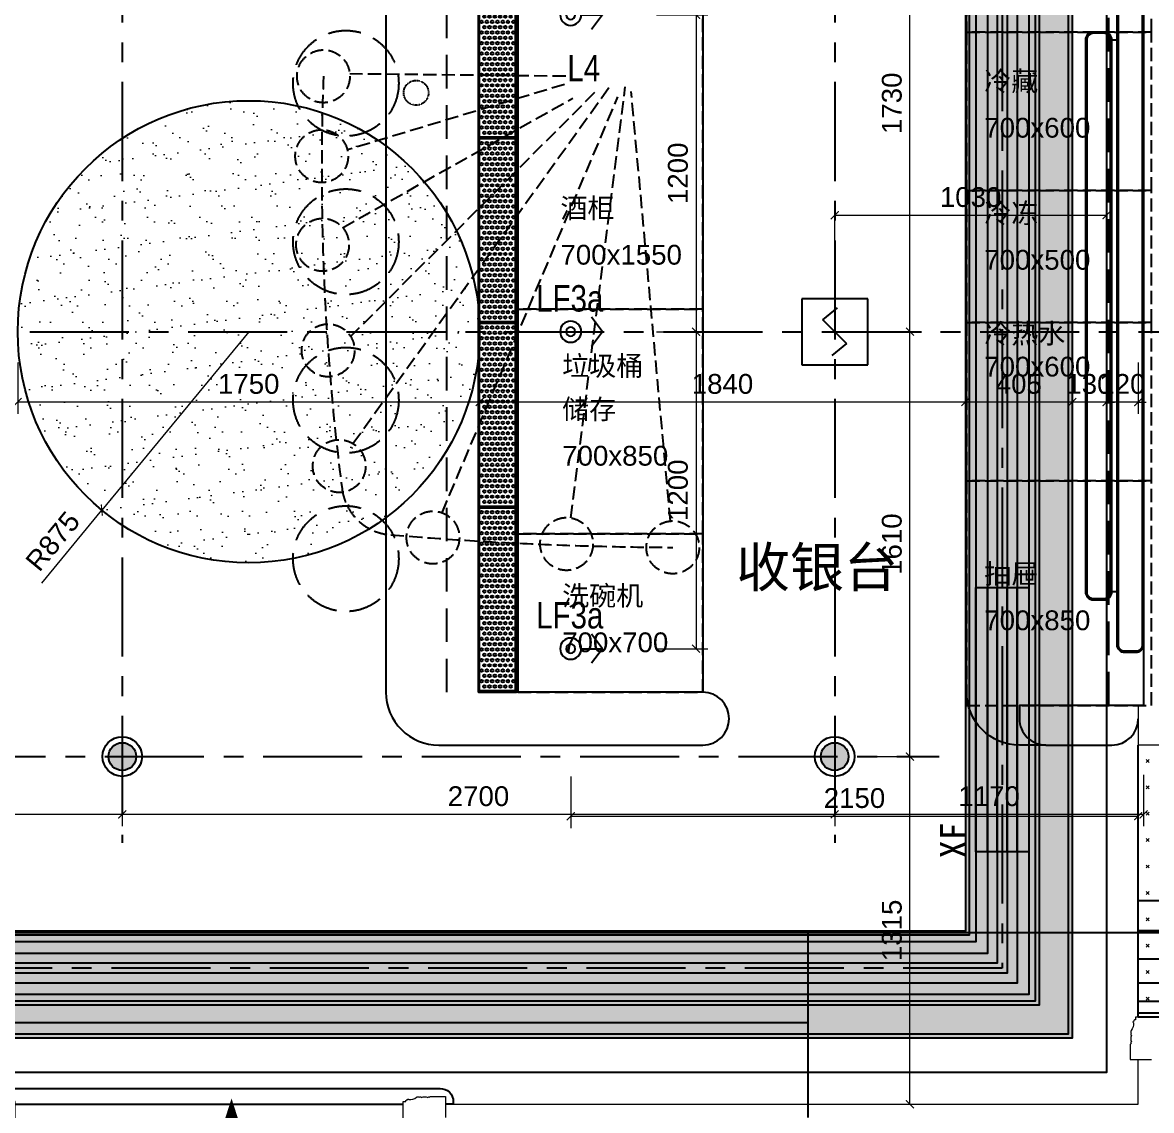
# Model space of a CAD drawing. Header units: millimetres. Extents: x -6033 to 120673, y -4970 to 90533.
# Drawn here: x 61683 to 65960, y 66417 to 70536 of the extents above; entities that cross this region are included whole.
import ezdxf
from ezdxf.enums import TextEntityAlignment as Align

# ---------------------------------------------------------------- set-up
doc = ezdxf.new("R2010")
doc.units = ezdxf.units.MM
for name, pattern in [('I-CEILING$0$CENTER', [2, 1.25, -0.25, 0.25, -0.25]), ('I-CEILING$0$DASH', [0.35, 0.25, -0.1]), ('I-PLAN$0$ACAD_ISO02W100', [15, 12, -3]), ('I-PLAN$0$CENTER', [2, 1.25, -0.25, 0.25, -0.25]), ('I-PLAN$0$DASH', [0.35, 0.25, -0.1]), ('I-PLAN$0$DASHED', [19.05, 12.7, -6.35]), ('I-PLAN$0$HIDDEN2', [0.1875, 0.125, -0.0625])]:
    doc.linetypes.add(name, pattern=pattern)
doc.layers.get('DefPoints').update_dxf_attribs({"color": 250})
for name, color, linetype, lineweight in [('_ACM-A-ANNO-DIMS', 2, 'Continuous', 9), ('_ACM-A-ANNO-DIMS-a', 2, 'Continuous', 18), ('_ACM-A-ANNO-DIMS-b', 2, 'Continuous', 18), ('I-AR$0$I-SCOPE', 252, 'Continuous', 35), ('I-CEILING$0$_ACM-A-DETL', 7, 'Continuous', 9), ('I-CEILING$0$_ACM-A-HACH', 251, 'Continuous', 9), ('I-PLAN$0$I-PL-WALL-FHINISH', 73, 'Continuous', 13)]:
    doc.layers.add(name, color=color, linetype=linetype, lineweight=lineweight)
for name, color, linetype in [('I-AR$0$I-stairs', 2, 'Continuous'), ('I-CEILING$0$0-LIGHT-RC', 1, 'Continuous'), ('I-CEILING$0$0-LIGHT-TXT', 90, 'Continuous'), ('I-CEILING$0$EQUIP-消防', 3, 'Continuous'), ('I-CEILING$0$EQUIP_喷头', 90, 'Continuous'), ('I-CEILING$0$I-GRID', 252, 'I-CEILING$0$CENTER'), ('I-CEILING$0$I-RCP', 2, 'Continuous'), ('I-CEILING$0$I-RCP-AIR', 64, 'Continuous'), ('I-CEILING$0$I-RCP-COVER', 10, 'Continuous'), ('I-PLAN$0$0-建-楼梯', 1, 'Continuous'), ('I-PLAN$0$A-stairs', 2, 'Continuous'), ('I-PLAN$0$FURN', 1, 'Continuous'), ('I-PLAN$0$I-GRID', 252, 'I-PLAN$0$CENTER'), ('I-PLAN$0$I-PL-FURN', 1, 'I-PLAN$0$DASH'), ('I-PLAN$0$I-PL-IDS-MILL', 40, 'Continuous'), ('I-PLAN$0$I-PL-LIGHT', 1, 'I-PLAN$0$HIDDEN2'), ('I-PLAN$0$ID-TEXT-HEADING-3', 3, 'Continuous')]:
    doc.layers.add(name, color=color, linetype=linetype)
doc.styles.add('_ACM-G-NOTES', font='arial.ttf')
doc.styles.add('I-CEILING$0$I-CEILING$0$ar', font='arial.ttf', dxfattribs={"width": 0.8})
doc.styles.add('I-CEILING$0$I-CEILING$0$I-CEILING$0$ar', font='arial.ttf', dxfattribs={"width": 0.8})
doc.styles.add('I-CEILING$0$Standard', font='arial.ttf')
doc.styles.add('I-CEILING$0$黑体', font='simhei.ttf', dxfattribs={"height": 600})
doc.styles.add('I-PLAN$0$Arial', font='ARIALUNI.ttf')
doc.dimstyles.new('_ACM-DIM-A_30', dxfattribs={"dimscale": 30, "dimtxt": 2.5, "dimasz": 1, "dimexe": 1.5, "dimexo": 1, "dimgap": 1, "dimtad": 1, "dimdec": 0, "dimrnd": 5, "dimzin": 1, "dimdsep": 46, "dimtxsty": '_ACM-G-NOTES', "dimblk": 'ARCHTICK', "dimcen": 2.5, "dimclrd": 256, "dimclre": 256, "dimclrt": 256, "dimadec": 3, "dimazin": 0, "dimtfac": 1, "dimtdec": 0, "dimtix": 1, "dimtmove": 0, "dimatfit": 3, "dimldrblk": 'DOTSMALL', "dimfxl": 5, "dimfxlon": 1, "dimlwd": 18, "dimlwe": 18, "dimarcsym": 0})

# ---------------------------------------------------------------- blocks, each defined once
blk = doc.blocks.new('I-AR')
at = {"layer": 'I-AR$0$I-SCOPE'}
h = blk.add_hatch(dxfattribs=at)
h.set_pattern_fill('ANSI31', color=256, scale=200)
h.paths.add_polyline_path([(63300, 72640), (66630, 72640), (66630, 70889.4), (90600, 70890), (90600, 66390), (96650, 66390), (96650, 24876.4), (18340, 24876.4), (18340, 66390), (48090, 66390), (48090, 72640), (51400, 72640), (51400, 72649.9), (52869.5, 72649.9), (52869.5, 72640), (55240, 72640), (55240, 72790), (59460, 72790), (59460, 72640), (61830.5, 72640), (61830.5, 72649.9), (63300, 72649.9)], flags=16)
h.paths.add_polyline_path([(7330, 0), (7330, -1770), (11180, -1770), (11180, 0), (18450, 0), (18450, 2900), (27550, 2900), (27550, 18090), (37037.3, 18090), (37037.3, 17350), (96200, 17350), (96200, 18120), (114640, 18120), (114640, 84500), (0, 84500), (0, 0)])
at = {"layer": 'I-AR$0$I-stairs'}
for p, q in [((48630, 67090), (66100, 67090)), ((64660, 66390), (64660, 67090)), ((61525, 66750), (64660, 66750))]:
    blk.add_line(p, q, dxfattribs=at)
blk = doc.blocks.new('*U640')
at = {"layer": 'I-PLAN$0$I-PL-WALL-FHINISH'}
for points in [[(0, 50), (0, -30), (57, -30, -0.37825), (61.8, -27, 0.623496), (66.5, -25, 0.284819), (90.4, -25, 0.636149), (97.5, -27, 0.282378), (109.8, -26.5, -0.186128), (138.1, -17.9, 0.824383), (144, -16.9), (146.4, -16.9, -0.262247), (150, -13.9), (150, -9.9), (160, -9.9), (160, 559.9), (150, 559.9), (150, 563.9, -0.262247), (146.4, 566.9), (144, 566.9, 0.824383), (138.1, 567.9, -0.186128), (109.8, 576.5, 0.282378), (97.5, 577, 0.636149), (90.4, 575, 0.284819), (66.5, 575, 0.623496), (61.8, 577, -0.37825), (57, 580), (0, 580), (0, 500)], [(1789.5, 50), (1789.5, -30), (1732.5, -30, 0.37825), (1727.7, -27, -0.623496), (1723, -25, -0.284819), (1699.1, -25, -0.636149), (1692, -27, -0.282378), (1679.7, -26.5, 0.186128), (1651.4, -17.9, -0.824383), (1645.5, -16.9), (1643.1, -16.9, 0.262247), (1639.5, -13.9), (1639.5, -9.9), (1629.5, -9.9), (1629.5, 559.9), (1639.5, 559.9), (1639.5, 563.9, 0.262247), (1643.1, 566.9), (1645.5, 566.9, -0.824383), (1651.4, 567.9, 0.186128), (1679.7, 576.5, -0.282378), (1692, 577, -0.636149), (1699.1, 575, -0.284819), (1723, 575, -0.623496), (1727.7, 577, 0.37825), (1732.5, 580), (1789.5, 580), (1789.5, 500)]]:
    blk.add_lwpolyline(points, format="xyb", dxfattribs=at)
blk = doc.blocks.new('I-PLAN$0$K_68')
at = {"color": 8}
for centre in [(-10, -5), (-10, -25), (-10, -45), (10, -15), (10, -35), (-10, -65), (-10, -85), (10, -55), (10, -75), (-10, -105), (-10, -125), (10, -95), (10, -115)]:
    blk.add_circle(centre, 5, dxfattribs=at)
blk = doc.blocks.new('I-PLAN$0$K_69')
for p in [(-320, 0), (-280, 0), (-240, 0), (-200, 0), (-160, 0), (-120, 0), (-80, 0), (-40, 0), (0, 0), (40, 0), (80, 0), (120, 0), (160, 0), (200, 0), (240, 0), (280, 0), (320, 0)]:
    blk.add_blockref('I-PLAN$0$K_68', p)
blk = doc.blocks.new('I-PLAN')
at = {"layer": 'I-PLAN$0$0-建-楼梯'}
blk.add_lwpolyline([(62475, 66080, 0, 0, 0), (62475, 66461.8, 0, 80, 0), (62475, 66337.1, 0, 0, 0)], format="xyseb", dxfattribs=at)
at = {"layer": 'I-PLAN$0$A-stairs'}
blk.add_lwpolyline([(61495.5, 66440), (61465.5, 66440), (61465.5, 66450, -0.414214), (61515.5, 66500), (63265, 66500, -0.414214), (63315, 66450), (63315, 66440), (63285, 66440)], format="xyb", dxfattribs=at)
at = {"layer": 'I-PLAN$0$I-GRID', "ltscale": 300}
blk.add_lwpolyline([(47311.1, 69365), (67518.9, 69365)], dxfattribs=at)
at = {"layer": 'I-PLAN$0$I-PL-FURN', "ltscale": 500}
for centre in [(62908.2, 70305.7), (62908.2, 69705.7), (62908.2, 69105.7), (62908.2, 68505.7)]:
    blk.add_circle(centre, 200, dxfattribs=at)
at = {"layer": 'I-PLAN$0$I-PL-IDS-MILL'}
for points in [[(65560, 67800), (65460, 67800, -0.414214), (65260, 68000), (65260, 71700), (64260, 71700), (64260, 68000), (63410, 68000), (63410, 70800), (63560, 70800), (63560, 70900, 0.414214), (63460, 71000), (63260, 71000, 0.414214), (63060, 70800), (63060, 68000, 0.414214), (63260, 67800), (63560, 67800), (64260, 67800, 1), (64260, 68000)], [(65930, 67950), (65930, 67950), (65460, 67950), (65460, 67900, 0.414214), (65560, 67800), (65810, 67800, 0.414213), (65910, 67900)]]:
    blk.add_lwpolyline(points, format="xyb", dxfattribs=at)
at = {"layer": 'I-PLAN$0$I-PL-IDS-MILL', "color": 8, "linetype": 'I-PLAN$0$DASH', "ltscale": 200}
for points in [[(65260, 70500), (65960, 70500), (65960, 71100), (65260, 71100)], [(63560, 69450), (64260, 69450), (64260, 71000), (63560, 71000)], [(65260, 69900), (65960, 69900), (65960, 70500), (65260, 70500)], [(65260, 69400), (65960, 69400), (65960, 69900), (65260, 69900)], [(63560, 68600), (64260, 68600), (64260, 69450), (63560, 69450)], [(65260, 68800), (65960, 68800), (65960, 69400), (65260, 69400)], [(65960, 67950), (65960, 68800), (65260, 68800), (65260, 67950)], [(63560, 68000), (64260, 68000), (64260, 68600), (63560, 68600)]]:
    blk.add_lwpolyline(points, close=True, dxfattribs=at)
at = {"layer": 'I-PLAN$0$I-PL-IDS-MILL'}
blk.add_lwpolyline([(65930, 70850), (65930, 67950)], dxfattribs=at)
for points in [[(63555, 68000), (63555, 70800), (63410, 70800), (63410, 68000)], [(63415, 70101.2), (63415, 70795), (63550, 70795), (63550, 70101.2)], [(63560, 70800), (63560, 68000), (63555, 68000), (63555, 70800)], [(65810, 68380), (65810, 70470), (65830, 70470), (65830, 68380)], [(63550, 70096.2), (63550, 69402.5), (63415, 69402.5), (63415, 70096.2)], [(63415, 68703.7), (63415, 69397.5), (63550, 69397.5), (63550, 68703.7)], [(63550, 68698.7), (63550, 68005), (63415, 68005), (63415, 68698.7)]]:
    blk.add_lwpolyline(points, close=True, dxfattribs=at)
for points in [[(65830, 68180), (65830, 70670, -0.414214), (65860, 70700), (65900, 70700, -0.414214), (65930, 70670), (65930, 68180, -0.414214), (65900, 68150), (65860, 68150, -0.414214)], [(65835, 68180), (65835, 70670, -0.414214), (65860, 70695), (65900, 70695, -0.414214), (65925, 70670), (65925, 68180, -0.414214), (65900, 68155), (65860, 68155, -0.414214)], [(65710, 70470), (65710, 68380, 0.414214), (65740, 68350), (65780, 68350, 0.414214), (65810, 68380), (65810, 70470, 0.414214), (65780, 70500), (65740, 70500, 0.414214)], [(65715, 70470), (65715, 68380, 0.414214), (65740, 68355), (65780, 68355, 0.414214), (65805, 68380), (65805, 70470, 0.414214), (65780, 70495), (65740, 70495, 0.414214)]]:
    blk.add_lwpolyline(points, format="xyb", close=True, dxfattribs=at)
at = {"layer": 'I-PLAN$0$I-PL-LIGHT', "linetype": 'I-PLAN$0$DASHED', "ltscale": 10}
for p, q in [((65798.7, 67950), (65798.7, 70850)), ((63291.1, 68000), (63291.1, 70700))]:
    blk.add_line(p, q, dxfattribs=at)
at = {"layer": 'I-PLAN$0$I-PL-LIGHT'}
blk.add_circle((63174.3, 70269.7), 47.1, dxfattribs=at)
at = {"layer": 'I-PLAN$0$I-PL-WALL-FHINISH'}
for points in [[(65910, 72290), (65910, 70850), (65930, 70850), (65930, 67950), (65910, 67950), (65910, 67800)], [(66650, 69490), (66650, 67800), (65910, 67800)], [(63285, 66440), (65910, 66440), (65910, 66610)]]:
    blk.add_lwpolyline(points, dxfattribs=at)
blk.add_lwpolyline([(67780, 69490), (67780, 66770), (65900.1, 66770), (65900.1, 66760), (65896.1, 66760, -0.262247), (65893.1, 66756.4), (65893.1, 66754, 0.824383), (65892.1, 66748.1, -0.186128), (65883.5, 66719.8, 0.282378), (65883, 66707.5, 0.636149), (65885, 66700.4, 0.284819), (65885, 66676.5, 0.623496), (65883, 66671.8, -0.37825), (65880, 66667), (65880, 66610), (65960, 66610)], format="xyb", dxfattribs=at)
at = {"layer": 'I-PLAN$0$I-PL-IDS-MILL', "rotation": 270}
for p in [(63547.5, 70448.1), (63547.5, 69749.4), (63547.5, 69050.6), (63547.5, 68351.9)]:
    blk.add_blockref('I-PLAN$0$K_69', p, dxfattribs=at)
at = {"layer": 'I-PLAN$0$I-PL-WALL-FHINISH', "xscale": -1}
blk.add_blockref('*U640', (63285, 65890), dxfattribs=at)
at = {"layer": 'I-PLAN$0$FURN', "linetype": 'I-PLAN$0$ACAD_ISO02W100', "char_height": 75, "attachment_point": 1, "style": 'I-PLAN$0$Arial'}
for s, insert in [('{\\fArial Unicode MS|b0|i0|c134|p34;冷藏}', (65326.7, 70351.4)), ('{\\fArial Unicode MS|b0|i0|c134|p34;700x600}', (65326.7, 70175)), ('{\\fArial Unicode MS|b0|i0|c134|p34;酒柜}', (63721.1, 69870.6)), ('{\\fArial Unicode MS|b0|i0|c134|p34;冷冻}', (65326.7, 69851.4)), ('{\\fArial Unicode MS|b0|i0|c134|p34;700x1550}', (63721.1, 69694.1)), ('{\\fArial Unicode MS|b0|i0|c134|p34;700x500}', (65326.7, 69675)), ('{\\fArial Unicode MS|b0|i0|c134|p34;冷热水}', (65326.7, 69395.7)), ('{\\fArial Unicode MS|b0|i0|c134|p34;垃圾桶}', (63727.7, 69273.4)), ('{\\fArial Unicode MS|b0|i0|c134|p34;700x600}', (65326.7, 69270.5)), ('{\\fArial Unicode MS|b0|i0|c134|p34;储存}', (63727.7, 69109.4)), ('{\\fArial Unicode MS|b0|i0|c134|p34;700x850}', (63727.7, 68933)), ('{\\fArial Unicode MS|b0|i0|c134|p34;抽屉}', (65326.7, 68486.4)), ('{\\fArial Unicode MS|b0|i0|c134|p34;洗碗机}', (63727.7, 68403.1)), ('700x850', (65326.7, 68309.9)), ('{\\fArial Unicode MS|b0|i0|c134|p34;700x700}', (63727.7, 68226.6))]:
    blk.add_mtext_dynamic_manual_height_columns(s, width=151170.167, gutter_width=500, heights=[109.5], dxfattribs=dict(at, insert=insert))
at = {"layer": 'I-PLAN$0$ID-TEXT-HEADING-3', "insert": (64386.2, 68548.6), "char_height": 150, "attachment_point": 1, "style": 'I-PLAN$0$Arial'}
blk.add_mtext_dynamic_manual_height_columns('{\\fArial Unicode MS|b0|i0|c134|p34;收银台}', width=151170.167, gutter_width=500, heights=[109.5], dxfattribs=at)
blk = doc.blocks.new('I-CEILING$0$3g43r')
at = {"layer": 'I-CEILING$0$0-LIGHT-RC'}
for p, q in [((52418.5, 64872.2), (52363.2, 64831.2)), ((52418.5, 64792.2), (52418.5, 64872.2)), ((52418.5, 64872.2), (52473.9, 64831.2))]:
    blk.add_line(p, q, dxfattribs=at)
for radius in [40, 17.3]:
    blk.add_circle((52418.5, 64752.2), radius, dxfattribs=at)
blk = doc.blocks.new('I-CEILING$0$A$Ca317809d')
at = {"xscale": -1, "rotation": 270}
for p in [(-65252.2, -49653.5), (-65252.2, -50853.5), (-65252.2, -52053.5)]:
    blk.add_blockref('I-CEILING$0$3g43r', p, dxfattribs=at)
at = {"layer": 'I-CEILING$0$0-LIGHT-TXT', "style": 'I-CEILING$0$I-CEILING$0$I-CEILING$0$ar', "width": 0.8}
for p in [(-631, 2841.5), (-631, 1641.5), (-631, 441.5)]:
    blk.add_text('LF3a', height=100, dxfattribs=at).set_placement(p)
blk = doc.blocks.new('*U702')
at = {"layer": 'I-CEILING$0$I-RCP-AIR'}
for p, q in [((0, 156.3), (1000, 156.3)), ((0, 118.8), (1000, 118.8)), ((0, 81.3), (1000, 81.3)), ((0, 43.8), (1000, 43.8))]:
    blk.add_line(p, q, dxfattribs=at)
blk.add_lwpolyline([(0, 200), (1000, 200), (1000, 0), (0, 0)], close=True, dxfattribs=at)
at = {"layer": 'I-CEILING$0$I-RCP-AIR', "style": 'I-CEILING$0$黑体'}
blk.add_attdef('S', text='', height=100, dxfattribs=at).set_placement((42.9, -107), align=Align.MIDDLE_CENTER)
blk = doc.blocks.new('I-CEILING$0$R626')
for p, q in [((-250, 250), (-250, -250)), ((250, 250), (-250, 250)), ((-90, 90), (22.5, 180)), ((250, -250), (250, 250)), ((0, 0), (-90, 90)), ((0, 0), (90, -90)), ((90, -90), (-22.5, -180)), ((-250, -250), (250, -250))]:
    blk.add_line(p, q)
at = {"style": 'I-CEILING$0$Standard', "flags": 1}
blk.add_attdef('A', text='', height=0.009, dxfattribs=at).set_placement((0, 0), align=Align.MIDDLE_CENTER)
blk = doc.blocks.new('I-CEILING$0$A$C81734cc7')
at = {"layer": 'I-CEILING$0$_ACM-A-DETL'}
h = blk.add_hatch(color=256, dxfattribs=at)
edge = h.paths.add_edge_path()
edge.add_arc((0, 0), 52.5, 0, 360)
for radius in [75, 52.5]:
    blk.add_circle((0, 0), radius)
blk = doc.blocks.new('*U733')
at = {"color": 250}
for p, q in [((0, 1870), (0, 0)), ((113.9, 1870), (113.9, 0)), ((220, 1870), (220, 0)), ((311.1, 1870), (311.1, 0)), ((381.1, 1870), (381.1, 0)), ((425, 1870), (425, 0)), ((440, 1870), (440, 0))]:
    blk.add_line(p, q, dxfattribs=at)
blk = doc.blocks.new('I-CEILING')
at = {"layer": 'I-CEILING$0$_ACM-A-HACH'}
h = blk.add_hatch(dxfattribs=at)
h.set_pattern_fill('AR-SAND', color=256, scale=2.5)
h.paths.add_polyline_path([(49785, 71635), (65255, 71635), (65255, 67095), (49785, 67095)], flags=16)
h.paths.add_polyline_path([(49380, 72040), (65660, 72040), (65660, 66690), (49380, 66690)])
h = blk.add_hatch(dxfattribs=at)
h.set_pattern_fill('AR-SAND', color=256, scale=2.5)
h.set_pattern_definition([(37.5, (1050, 0), (-4.00008, 122.35331), [0, -96.52, 0, -107.95, 0, -103.1875]), (7.5, (1050, 0), (112.38082, 179.20628), [0, -52.07, 0, -86.995, 0, -33.3375]), (327.5, (971.9, 0), (197.74809, 0.3593), [0, -31.75, 0, -114.3, 0, -149.225]), (317.5, (971.9, 0), (190.8891, 55.73233), [0, -15.875, 0, -74.93, 0, -85.725])])
edge = h.paths.add_edge_path()
edge.add_arc((62540, 69365), 875, 0, 360)
h = blk.add_hatch(dxfattribs=at)
h.set_pattern_fill('石膏板', color=256, scale=20, pattern_type=2)
h.set_pattern_definition([(45, (66789.966, 68284.53), (-50, 50), [16, -54.7107]), (135, (66901.28, 68284.53), (-50, -50), [16, -54.7107])])
h.paths.add_polyline_path([(67780, 66770), (67780, 67800), (65910, 67800), (65910, 66770)])
at = {"layer": 'I-CEILING$0$0-LIGHT-RC', "color": 250, "linetype": 'I-CEILING$0$DASH', "ltscale": 200}
blk.add_lwpolyline([(62823.2, 70332.2, 0.041467), (62893.5, 68770.1, 0.357915), (63078.3, 68596.1, 0.019451), (64146.6, 68548.6, 0.301261)], format="xyb", dxfattribs=at)
at = {"layer": 'I-CEILING$0$0-LIGHT-RC', "color": 8, "linetype": 'I-CEILING$0$DASH', "ltscale": 200}
for points in [[(63741.3, 70332.2), (62922.7, 70341.5)], [(63736.1, 70301.2), (62913.7, 70053.8)], [(63850.3, 70270.3), (62926.1, 69346.7)], [(62935, 68941.7), (63914.8, 70303.8)], [(63760.1, 68660.2), (63966.7, 70292)], [(64137.6, 68648.2), (63989.3, 70275.1)], [(62895.9, 69759), (63767.6, 70249.6)], [(63272.7, 68679.6), (63938.9, 70254.8)]]:
    blk.add_lwpolyline(points, dxfattribs=at)
at = {"layer": 'I-CEILING$0$0-LIGHT-RC', "linetype": 'I-CEILING$0$DASH', "ltscale": 200}
for centre in [(62823.2, 70332.2), (62816.5, 70029.9), (62819.9, 69694.1), (62840.9, 69294.3), (62882.8, 68856.4), (63238.1, 68585.8), (63744.3, 68561.5), (64146.6, 68548.6)]:
    blk.add_circle(centre, 100, dxfattribs=at)
at = {"layer": 'I-CEILING$0$_ACM-A-HACH'}
blk.add_lwpolyline([(67780, 67210), (65910, 67210)], dxfattribs=at)
at = {"layer": 'I-CEILING$0$I-GRID', "ltscale": 300}
blk.add_line((49395.4, 67756.6), (65155.5, 67756.6), dxfattribs=at)
blk.add_lwpolyline([(49645, 71775), (65395, 71775), (65395, 66955), (49645, 66955)], close=True, dxfattribs=at)
for points in [[(62060.9, 71510.7), (62060.9, 67429.8)], [(64760, 71510.7), (64760, 67429.8)]]:
    blk.add_lwpolyline(points, dxfattribs=at)
at = {"layer": 'I-CEILING$0$I-RCP'}
blk.add_lwpolyline([(49250, 72170), (65790, 72170), (65790, 66560), (49250, 66560)], close=True, dxfattribs=at)
for points in [[(65910, 66770), (65910, 67800)], [(65910, 66770), (65910, 67800)], [(61625, 66439.9), (63125, 66439.9)]]:
    blk.add_lwpolyline(points, dxfattribs=at)
at = {"layer": 'I-CEILING$0$I-RCP-AIR'}
for points in [[(49545, 71875), (65495, 71875), (65495, 66855), (49545, 66855)], [(49588.7, 71831.3), (65451.3, 71831.3), (65451.3, 66898.7), (49588.7, 66898.7)], [(49626.3, 71793.7), (65413.7, 71793.7), (65413.7, 66936.3), (49626.3, 66936.3)], [(49663.8, 71756.2), (65376.2, 71756.2), (65376.2, 66973.8), (49663.8, 66973.8)], [(49701.3, 71718.7), (65338.7, 71718.7), (65338.7, 67011.3), (49701.3, 67011.3)], [(49745, 71675), (65295, 71675), (65295, 67055), (49745, 67055)]]:
    blk.add_lwpolyline(points, close=True, dxfattribs=at)
at = {"layer": 'I-CEILING$0$I-RCP-COVER'}
for points in [[(49380, 72040), (65660, 72040), (65660, 66690), (49380, 66690)], [(49395, 72025), (65645, 72025), (65645, 66705), (49395, 66705)], [(49505, 71915), (65535, 71915), (65535, 66815), (49505, 66815)], [(49520, 71900), (65520, 71900), (65520, 66830), (49520, 66830)], [(49770, 71650), (65270, 71650), (65270, 67080), (49770, 67080)], [(49785, 71635), (65255, 71635), (65255, 67095), (49785, 67095)]]:
    blk.add_lwpolyline(points, close=True, dxfattribs=at)
blk.add_circle((62540, 69365), 875, dxfattribs=at)
blk.add_blockref('I-CEILING$0$A$Ca317809d', (64260, 67800))
at = {"layer": 'I-CEILING$0$EQUIP-消防', "xscale": 0.5, "yscale": 0.5, "zscale": 0.5}
blk.add_blockref('I-CEILING$0$R626', (64760, 69365), dxfattribs=at)
at = {"layer": 'I-CEILING$0$EQUIP_喷头'}
for p in [(62060.9, 67756.6), (64760, 67756.6)]:
    blk.add_blockref('I-CEILING$0$A$C81734cc7', p, dxfattribs=at)
at = {"layer": 'I-CEILING$0$I-RCP', "rotation": 270}
blk.add_blockref('*U733', (65910, 67210), dxfattribs=at)
at = {"layer": 'I-CEILING$0$I-RCP-AIR'}
ref = blk.add_blockref('*U702', (65495, 67396.1), dxfattribs=dict(at, rotation=90))
ref.add_attrib('S', 'XF', dxfattribs={"layer": 'I-CEILING$0$0-LIGHT-RC', "height": 100, "rotation": 90, "style": 'I-CEILING$0$黑体'}).set_placement((65209, 67439), align=Align.MIDDLE_CENTER)
at = {"layer": 'I-CEILING$0$0-LIGHT-TXT', "style": 'I-CEILING$0$I-CEILING$0$ar', "width": 0.8}
blk.add_text('L4', height=100, dxfattribs=at).set_placement((63747.3, 70313.3))
at = {"layer": 'I-CEILING$0$I-RCP-AIR', "style": 'I-CEILING$0$黑体'}
for tag, p in [('R', (61966.4, 71748.9)), ('R', (61966.4, 66925.2)), ('R', (51736.1, 63924.8)), ('R', (62976.1, 63924.8)), ('S', (56433.6, 63065))]:
    blk.add_attdef(tag, text='', height=100, dxfattribs=at).set_placement(p, align=Align.MIDDLE_CENTER)
blk = doc.blocks.new('_ArchTick')
at = {"color": 2, "linetype": 'ByBlock', "const_width": 0.15}
blk.add_lwpolyline([(-0.5, -0.5), (0.5, 0.5)], dxfattribs=at)
blk = doc.blocks.new('*D56')
at = {"layer": '_ACM-A-ANNO-DIMS', "lineweight": 18, "transparency": 16777216}
for p, q in [((61665, 69248.8), (61665, 69053.8)), ((63415, 69248.8), (63415, 69053.8)), ((63415, 69098.8), (61665, 69098.8))]:
    blk.add_line(p, q, dxfattribs=at)
at = {"layer": 'DefPoints', "color": 0, "transparency": 16777216}
for p in [(61665, 69365), (63415, 69365), (61665, 69098.8)]:
    blk.add_point(p, dxfattribs=at)
at = {"layer": '_ACM-A-ANNO-DIMS', "lineweight": 18, "transparency": 16777216, "xscale": 30, "yscale": 30, "zscale": 30, "rotation": 180}
blk.add_blockref('_ArchTick', (61665, 69098.8), dxfattribs=at)
at = {"layer": '_ACM-A-ANNO-DIMS', "lineweight": 18, "transparency": 16777216, "xscale": 30, "yscale": 30, "zscale": 30}
blk.add_blockref('_ArchTick', (63415, 69098.8), dxfattribs=at)
at = {"layer": '_ACM-A-ANNO-DIMS', "transparency": 16777216, "insert": (62540, 69167.1), "char_height": 75, "attachment_point": 5, "style": '_ACM-G-NOTES'}
blk.add_mtext('1750', dxfattribs=at)
blk = doc.blocks.new('_DotSmall')
at = {"color": 0, "linetype": 'ByBlock', "const_width": 0.5}
blk.add_lwpolyline([(-0.0625, 0, 1), (0.0625, 0, 1)], format="xyb", close=True, dxfattribs=at)
blk = doc.blocks.new('*D57')
at = {"layer": '_ACM-A-ANNO-DIMS', "lineweight": 18, "transparency": 16777216}
for p, q in [((63415, 69248.8), (63415, 69053.8)), ((65255, 69248.8), (65255, 69053.8)), ((65255, 69098.8), (63415, 69098.8))]:
    blk.add_line(p, q, dxfattribs=at)
at = {"layer": 'DefPoints', "color": 0, "transparency": 16777216}
for p in [(63415, 69365), (65255, 69365), (63415, 69098.8)]:
    blk.add_point(p, dxfattribs=at)
at = {"layer": '_ACM-A-ANNO-DIMS', "lineweight": 18, "transparency": 16777216, "xscale": 30, "yscale": 30, "zscale": 30, "rotation": 180}
blk.add_blockref('_ArchTick', (63415, 69098.8), dxfattribs=at)
at = {"layer": '_ACM-A-ANNO-DIMS', "lineweight": 18, "transparency": 16777216, "xscale": 30, "yscale": 30, "zscale": 30}
blk.add_blockref('_ArchTick', (65255, 69098.8), dxfattribs=at)
at = {"layer": '_ACM-A-ANNO-DIMS', "transparency": 16777216, "insert": (64335, 69167.1), "char_height": 75, "attachment_point": 5, "style": '_ACM-G-NOTES'}
blk.add_mtext('1840', dxfattribs=at)
blk = doc.blocks.new('*D58')
at = {"layer": '_ACM-A-ANNO-DIMS', "lineweight": 18, "transparency": 16777216}
for p, q in [((65660, 69248.8), (65660, 69053.8)), ((65790, 69248.8), (65790, 69053.8)), ((65660, 69098.8), (65630, 69098.8)), ((65790, 69098.8), (65660, 69098.8)), ((65790, 69098.8), (65820, 69098.8))]:
    blk.add_line(p, q, dxfattribs=at)
at = {"layer": 'DefPoints', "color": 0, "transparency": 16777216}
for p in [(65660, 69365), (65790, 69365), (65660, 69098.8)]:
    blk.add_point(p, dxfattribs=at)
at = {"layer": '_ACM-A-ANNO-DIMS', "lineweight": 18, "transparency": 16777216, "xscale": 30, "yscale": 30, "zscale": 30}
blk.add_blockref('_ArchTick', (65660, 69098.8), dxfattribs=at)
at = {"layer": '_ACM-A-ANNO-DIMS', "lineweight": 18, "transparency": 16777216, "xscale": 30, "yscale": 30, "zscale": 30, "rotation": 180}
blk.add_blockref('_ArchTick', (65790, 69098.8), dxfattribs=at)
at = {"layer": '_ACM-A-ANNO-DIMS', "transparency": 16777216, "insert": (65725, 69167.1), "char_height": 75, "attachment_point": 5, "style": '_ACM-G-NOTES'}
blk.add_mtext('130', dxfattribs=at)
blk = doc.blocks.new('*D59')
at = {"layer": '_ACM-A-ANNO-DIMS', "lineweight": 18, "transparency": 16777216}
for p, q in [((65790, 69248.8), (65790, 69053.8)), ((65910, 69248.8), (65910, 69053.8)), ((65790, 69098.8), (65760, 69098.8)), ((65910, 69098.8), (65790, 69098.8)), ((65910, 69098.8), (65940, 69098.8))]:
    blk.add_line(p, q, dxfattribs=at)
at = {"layer": 'DefPoints', "color": 0, "transparency": 16777216}
for p in [(65790, 69365), (65910, 69365), (65790, 69098.8)]:
    blk.add_point(p, dxfattribs=at)
at = {"layer": '_ACM-A-ANNO-DIMS', "lineweight": 18, "transparency": 16777216, "xscale": 30, "yscale": 30, "zscale": 30}
blk.add_blockref('_ArchTick', (65790, 69098.8), dxfattribs=at)
at = {"layer": '_ACM-A-ANNO-DIMS', "lineweight": 18, "transparency": 16777216, "xscale": 30, "yscale": 30, "zscale": 30, "rotation": 180}
blk.add_blockref('_ArchTick', (65910, 69098.8), dxfattribs=at)
at = {"layer": '_ACM-A-ANNO-DIMS', "transparency": 16777216, "insert": (65850, 69167.1), "char_height": 75, "attachment_point": 5, "style": '_ACM-G-NOTES'}
blk.add_mtext('120', dxfattribs=at)
blk = doc.blocks.new('*D70')
at = {"layer": '_ACM-A-ANNO-DIMS', "lineweight": 18, "transparency": 16777216}
for p in [(62540, 69365), (61755.7, 68413.5)]:
    blk.add_line(p, (61983.5, 68689.8), dxfattribs=at)
at = {"layer": 'DefPoints', "color": 0, "transparency": 16777216}
for p in [(62540, 69365), (61983.5, 68689.8)]:
    blk.add_point(p, dxfattribs=at)
at = {"layer": '_ACM-A-ANNO-DIMS', "lineweight": 18, "transparency": 16777216, "xscale": 30, "yscale": 30, "zscale": 30, "rotation": 50.5033349759955}
blk.add_blockref('_ArchTick', (61983.5, 68689.8), dxfattribs=at)
at = {"layer": '_ACM-A-ANNO-DIMS', "transparency": 16777216, "insert": (61797.8, 68571.9), "char_height": 75, "attachment_point": 5, "rotation": 50.5033, "style": '_ACM-G-NOTES'}
blk.add_mtext('R875', dxfattribs=at)
blk = doc.blocks.new('*D78')
at = {"layer": '_ACM-A-ANNO-DIMS', "lineweight": 18, "transparency": 16777216}
for p, q in [((65255, 69248.8), (65255, 69053.8)), ((65660, 69248.8), (65660, 69053.8)), ((65660, 69098.8), (65255, 69098.8))]:
    blk.add_line(p, q, dxfattribs=at)
at = {"layer": 'DefPoints', "color": 0, "transparency": 16777216}
for p in [(65255, 69365), (65660, 69365), (65255, 69098.8)]:
    blk.add_point(p, dxfattribs=at)
at = {"layer": '_ACM-A-ANNO-DIMS', "lineweight": 18, "transparency": 16777216, "xscale": 30, "yscale": 30, "zscale": 30, "rotation": 180}
blk.add_blockref('_ArchTick', (65255, 69098.8), dxfattribs=at)
at = {"layer": '_ACM-A-ANNO-DIMS', "lineweight": 18, "transparency": 16777216, "xscale": 30, "yscale": 30, "zscale": 30}
blk.add_blockref('_ArchTick', (65660, 69098.8), dxfattribs=at)
at = {"layer": '_ACM-A-ANNO-DIMS', "transparency": 16777216, "insert": (65457.5, 69167.1), "char_height": 75, "attachment_point": 5, "style": '_ACM-G-NOTES'}
blk.add_mtext('405', dxfattribs=at)
blk = doc.blocks.new('*D119')
at = {"layer": '_ACM-A-ANNO-DIMS-a', "lineweight": 18, "transparency": 16777216}
for p, q in [((64084.7, 70565), (64279.7, 70565)), ((64234.7, 70565), (64234.7, 69365)), ((64084.7, 69365), (64279.7, 69365))]:
    blk.add_line(p, q, dxfattribs=at)
at = {"layer": 'DefPoints', "color": 0, "transparency": 16777216}
for p in [(63880, 70565), (63910, 69365), (64234.7, 69365)]:
    blk.add_point(p, dxfattribs=at)
at = {"layer": '_ACM-A-ANNO-DIMS-a', "lineweight": 18, "transparency": 16777216, "xscale": 30, "yscale": 30, "zscale": 30}
for p, rotation in [((64234.7, 70565), 90), ((64234.7, 69365), 270)]:
    blk.add_blockref('_ArchTick', p, dxfattribs=dict(at, rotation=rotation))
at = {"layer": '_ACM-A-ANNO-DIMS-a', "transparency": 16777216, "insert": (64166.4, 69965), "char_height": 75, "attachment_point": 5, "rotation": 90, "style": '_ACM-G-NOTES'}
blk.add_mtext('1200', dxfattribs=at)
blk = doc.blocks.new('*D120')
at = {"layer": '_ACM-A-ANNO-DIMS-a', "lineweight": 18, "transparency": 16777216}
for p, q in [((64084.7, 69365), (64279.7, 69365)), ((64234.7, 69365), (64234.7, 68165)), ((64084.7, 68165), (64279.7, 68165))]:
    blk.add_line(p, q, dxfattribs=at)
at = {"layer": 'DefPoints', "color": 0, "transparency": 16777216}
for p in [(63910, 69365), (63910, 68165), (64234.7, 68165)]:
    blk.add_point(p, dxfattribs=at)
at = {"layer": '_ACM-A-ANNO-DIMS-a', "lineweight": 18, "transparency": 16777216, "xscale": 30, "yscale": 30, "zscale": 30}
for p, rotation in [((64234.7, 69365), 90), ((64234.7, 68165), 270)]:
    blk.add_blockref('_ArchTick', p, dxfattribs=dict(at, rotation=rotation))
at = {"layer": '_ACM-A-ANNO-DIMS-a', "transparency": 16777216, "insert": (64166.4, 68765), "char_height": 75, "attachment_point": 5, "rotation": 90, "style": '_ACM-G-NOTES'}
blk.add_mtext('1200', dxfattribs=at)
blk = doc.blocks.new('*D144')
at = {"layer": '_ACM-A-ANNO-DIMS-a', "lineweight": 18, "transparency": 16777216}
for p, q in [((63760, 67680.6), (63760, 67485.6)), ((65910, 67680.6), (65910, 67485.6)), ((63760, 67530.6), (65910, 67530.6))]:
    blk.add_line(p, q, dxfattribs=at)
at = {"layer": 'DefPoints', "color": 0, "transparency": 16777216}
for p in [(63760, 68165), (65910, 68165), (65910, 67530.6)]:
    blk.add_point(p, dxfattribs=at)
at = {"layer": '_ACM-A-ANNO-DIMS-a', "lineweight": 18, "transparency": 16777216, "xscale": 30, "yscale": 30, "zscale": 30, "rotation": 180}
blk.add_blockref('_ArchTick', (63760, 67530.6), dxfattribs=at)
at = {"layer": '_ACM-A-ANNO-DIMS-a', "lineweight": 18, "transparency": 16777216, "xscale": 30, "yscale": 30, "zscale": 30}
blk.add_blockref('_ArchTick', (65910, 67530.6), dxfattribs=at)
at = {"layer": '_ACM-A-ANNO-DIMS-a', "transparency": 16777216, "insert": (64835, 67598.9), "char_height": 75, "attachment_point": 5, "style": '_ACM-G-NOTES'}
blk.add_mtext('2150', dxfattribs=at)
blk = doc.blocks.new('*D205')
at = {"layer": '_ACM-A-ANNO-DIMS-b', "lineweight": 18, "transparency": 16777216}
for p, q in [((60650, 67687.7), (60650, 67492.7)), ((62060.9, 67687.7), (62060.9, 67492.7)), ((62060.9, 67537.7), (60650, 67537.7))]:
    blk.add_line(p, q, dxfattribs=at)
at = {"layer": 'DefPoints', "color": 0, "transparency": 16777216}
for p in [(60650, 67756.6), (62060.9, 67756.6), (60650, 67537.7)]:
    blk.add_point(p, dxfattribs=at)
at = {"layer": '_ACM-A-ANNO-DIMS-b', "lineweight": 18, "transparency": 16777216, "xscale": 30, "yscale": 30, "zscale": 30, "rotation": 180}
blk.add_blockref('_ArchTick', (60650, 67537.7), dxfattribs=at)
at = {"layer": '_ACM-A-ANNO-DIMS-b', "lineweight": 18, "transparency": 16777216, "xscale": 30, "yscale": 30, "zscale": 30}
blk.add_blockref('_ArchTick', (62060.9, 67537.7), dxfattribs=at)
at = {"layer": '_ACM-A-ANNO-DIMS-b', "transparency": 16777216, "insert": (61355.5, 67606), "char_height": 75, "attachment_point": 5, "style": '_ACM-G-NOTES'}
blk.add_mtext('1410', dxfattribs=at)
blk = doc.blocks.new('*D206')
at = {"layer": '_ACM-A-ANNO-DIMS-b', "lineweight": 18, "transparency": 16777216}
for p, q in [((62060.9, 67687.7), (62060.9, 67492.7)), ((64760, 67687.7), (64760, 67492.7)), ((64760, 67537.7), (62060.9, 67537.7))]:
    blk.add_line(p, q, dxfattribs=at)
at = {"layer": 'DefPoints', "color": 0, "transparency": 16777216}
for p in [(62060.9, 67756.6), (64760, 67756.6), (62060.9, 67537.7)]:
    blk.add_point(p, dxfattribs=at)
at = {"layer": '_ACM-A-ANNO-DIMS-b', "lineweight": 18, "transparency": 16777216, "xscale": 30, "yscale": 30, "zscale": 30, "rotation": 180}
blk.add_blockref('_ArchTick', (62060.9, 67537.7), dxfattribs=at)
at = {"layer": '_ACM-A-ANNO-DIMS-b', "lineweight": 18, "transparency": 16777216, "xscale": 30, "yscale": 30, "zscale": 30}
blk.add_blockref('_ArchTick', (64760, 67537.7), dxfattribs=at)
at = {"layer": '_ACM-A-ANNO-DIMS-b', "transparency": 16777216, "insert": (63410.5, 67606), "char_height": 75, "attachment_point": 5, "style": '_ACM-G-NOTES'}
blk.add_mtext('2700', dxfattribs=at)
blk = doc.blocks.new('*D202')
at = {"layer": '_ACM-A-ANNO-DIMS-b', "lineweight": 18, "transparency": 16777216}
for p, q in [((64760, 67687.7), (64760, 67492.7)), ((65930, 67687.7), (65930, 67492.7)), ((65930, 67537.7), (64760, 67537.7))]:
    blk.add_line(p, q, dxfattribs=at)
at = {"layer": 'DefPoints', "color": 0, "transparency": 16777216}
for p in [(64760, 67756.6), (65930, 67756.6), (64760, 67537.7)]:
    blk.add_point(p, dxfattribs=at)
at = {"layer": '_ACM-A-ANNO-DIMS-b', "lineweight": 18, "transparency": 16777216, "xscale": 30, "yscale": 30, "zscale": 30, "rotation": 180}
blk.add_blockref('_ArchTick', (64760, 67537.7), dxfattribs=at)
at = {"layer": '_ACM-A-ANNO-DIMS-b', "lineweight": 18, "transparency": 16777216, "xscale": 30, "yscale": 30, "zscale": 30}
blk.add_blockref('_ArchTick', (65930, 67537.7), dxfattribs=at)
at = {"layer": '_ACM-A-ANNO-DIMS-b', "transparency": 16777216, "insert": (65345, 67606), "char_height": 75, "attachment_point": 5, "style": '_ACM-G-NOTES'}
blk.add_mtext('1170', dxfattribs=at)
blk = doc.blocks.new('*D215')
at = {"layer": '_ACM-A-ANNO-DIMS-b', "lineweight": 18, "transparency": 16777216}
for p, q in [((64760, 69656.3), (64760, 69851.3)), ((65790, 69656.3), (65790, 69851.3)), ((64760, 69806.3), (65790, 69806.3))]:
    blk.add_line(p, q, dxfattribs=at)
at = {"layer": 'DefPoints', "color": 0, "transparency": 16777216}
for p in [(65790, 69806.3), (64760, 69490), (65790, 69490)]:
    blk.add_point(p, dxfattribs=at)
at = {"layer": '_ACM-A-ANNO-DIMS-b', "lineweight": 18, "transparency": 16777216, "xscale": 30, "yscale": 30, "zscale": 30, "rotation": 180}
blk.add_blockref('_ArchTick', (64760, 69806.3), dxfattribs=at)
at = {"layer": '_ACM-A-ANNO-DIMS-b', "lineweight": 18, "transparency": 16777216, "xscale": 30, "yscale": 30, "zscale": 30}
blk.add_blockref('_ArchTick', (65790, 69806.3), dxfattribs=at)
at = {"layer": '_ACM-A-ANNO-DIMS-b', "transparency": 16777216, "insert": (65275, 69874.6), "char_height": 75, "attachment_point": 5, "style": '_ACM-G-NOTES'}
blk.add_mtext('1030', dxfattribs=at)
blk = doc.blocks.new('*D218')
at = {"layer": '_ACM-A-ANNO-DIMS-b', "lineweight": 18, "transparency": 16777216}
for p, q in [((64895.1, 71095), (65090.1, 71095)), ((65045.1, 69365), (65045.1, 71095)), ((64895.1, 69365), (65090.1, 69365))]:
    blk.add_line(p, q, dxfattribs=at)
at = {"layer": 'DefPoints', "color": 0, "transparency": 16777216}
for p in [(64760, 71095), (65045.1, 71095), (64760, 69365)]:
    blk.add_point(p, dxfattribs=at)
at = {"layer": '_ACM-A-ANNO-DIMS-b', "lineweight": 18, "transparency": 16777216, "xscale": 30, "yscale": 30, "zscale": 30}
for p, rotation in [((65045.1, 71095), 90), ((65045.1, 69365), 270)]:
    blk.add_blockref('_ArchTick', p, dxfattribs=dict(at, rotation=rotation))
at = {"layer": '_ACM-A-ANNO-DIMS-b', "transparency": 16777216, "insert": (64976.8, 70230), "char_height": 75, "attachment_point": 5, "rotation": 90, "style": '_ACM-G-NOTES'}
blk.add_mtext('1730', dxfattribs=at)
blk = doc.blocks.new('*D219')
at = {"layer": '_ACM-A-ANNO-DIMS-b', "lineweight": 18, "transparency": 16777216}
for p, q in [((64895.1, 69365), (65090.1, 69365)), ((65045.1, 67756.6), (65045.1, 69365)), ((64895.1, 67756.6), (65090.1, 67756.6))]:
    blk.add_line(p, q, dxfattribs=at)
at = {"layer": 'DefPoints', "color": 0, "transparency": 16777216}
for p in [(64760, 69365), (65045.1, 69365), (64760, 67756.6)]:
    blk.add_point(p, dxfattribs=at)
at = {"layer": '_ACM-A-ANNO-DIMS-b', "lineweight": 18, "transparency": 16777216, "xscale": 30, "yscale": 30, "zscale": 30}
for p, rotation in [((65045.1, 69365), 90), ((65045.1, 67756.6), 270)]:
    blk.add_blockref('_ArchTick', p, dxfattribs=dict(at, rotation=rotation))
at = {"layer": '_ACM-A-ANNO-DIMS-b', "transparency": 16777216, "insert": (64976.8, 68560.8), "char_height": 75, "attachment_point": 5, "rotation": 90, "style": '_ACM-G-NOTES'}
blk.add_mtext('1610', dxfattribs=at)
blk = doc.blocks.new('*D216')
at = {"layer": '_ACM-A-ANNO-DIMS-b', "lineweight": 18, "transparency": 16777216}
for p, q in [((64895.1, 67756.6), (65090.1, 67756.6)), ((65045.1, 66440), (65045.1, 67756.6)), ((64895.1, 66440), (65090.1, 66440))]:
    blk.add_line(p, q, dxfattribs=at)
at = {"layer": 'DefPoints', "color": 0, "transparency": 16777216}
for p in [(64760, 67756.6), (65045.1, 67756.6), (64760, 66440)]:
    blk.add_point(p, dxfattribs=at)
at = {"layer": '_ACM-A-ANNO-DIMS-b', "lineweight": 18, "transparency": 16777216, "xscale": 30, "yscale": 30, "zscale": 30}
for p, rotation in [((65045.1, 67756.6), 90), ((65045.1, 66440), 270)]:
    blk.add_blockref('_ArchTick', p, dxfattribs=dict(at, rotation=rotation))
at = {"layer": '_ACM-A-ANNO-DIMS-b', "transparency": 16777216, "insert": (64976.8, 67098.3), "char_height": 75, "attachment_point": 5, "rotation": 90, "style": '_ACM-G-NOTES'}
blk.add_mtext('1315', dxfattribs=at)

msp = doc.modelspace()

# ---------------------------------------------------------------- block references
for name in ['I-AR', 'I-PLAN']:
    msp.add_blockref(name, (0, 0))

# ---------------------------------------------------------------- next in the draw order: block references
msp.add_blockref('I-CEILING', (0, 0))

# ---------------------------------------------------------------- next in the draw order: dimensions: what is measured, and where the dimension line sits
at = {"layer": '_ACM-A-ANNO-DIMS'}
for base, p1, p2, picture, middle in [((61665, 69098.8), (63415, 69365), (61665, 69365), '*D56', (62540, 69167.1)), ((63415, 69098.8), (65255, 69365), (63415, 69365), '*D57', (64335, 69167.1)), ((65255, 69098.8), (65660, 69365), (65255, 69365), '*D78', (65457.5, 69167.1)), ((65660, 69098.8), (65790, 69365), (65660, 69365), '*D58', (65725, 69167.1)), ((65790, 69098.8), (65910, 69365), (65790, 69365), '*D59', (65850, 69167.1))]:
    dim = msp.add_linear_dim(base=base, p1=p1, p2=p2, dimstyle='_ACM-DIM-A_30', dxfattribs=at)
    dim.commit()
    dim.dimension.update_dxf_attribs({"geometry": picture, "text_midpoint": middle})
dim = msp.add_radius_dim(center=(62540, 69365), mpoint=(61983.5, 68689.8), dimstyle='_ACM-DIM-A_30', dxfattribs=at)
dim.commit()
dim.dimension.update_dxf_attribs({"geometry": '*D70', "text_midpoint": (61797.8, 68571.9)})
at = {"layer": '_ACM-A-ANNO-DIMS-a'}
for base, p1, p2, picture, middle in [((64234.7, 69365), (63880, 70565), (63910, 69365), '*D119', (64166.4, 69965)), ((64234.7, 68165), (63910, 69365), (63910, 68165), '*D120', (64166.4, 68765))]:
    dim = msp.add_linear_dim(base=base, p1=p1, p2=p2, angle=90, dimstyle='_ACM-DIM-A_30', override={"dimzin": 8}, dxfattribs=at)
    dim.commit()
    dim.dimension.update_dxf_attribs({"geometry": picture, "text_midpoint": middle})
dim = msp.add_linear_dim(base=(65910, 67530.6), p1=(63760, 68165), p2=(65910, 68165), dimstyle='_ACM-DIM-A_30', override={"dimzin": 8}, dxfattribs=at)
dim.commit()
dim.dimension.update_dxf_attribs({"geometry": '*D144', "text_midpoint": (64835, 67598.9)})
at = {"layer": '_ACM-A-ANNO-DIMS-b'}
for base, p1, p2, picture, middle in [((65045.1, 71095), (64760, 69365), (64760, 71095), '*D218', (64976.8, 70230)), ((65045.1, 69365), (64760, 67756.6), (64760, 69365), '*D219', (64976.8, 68560.8)), ((65045.1, 67756.6), (64760, 66440), (64760, 67756.6), '*D216', (64976.8, 67098.3))]:
    dim = msp.add_linear_dim(base=base, p1=p1, p2=p2, angle=90, dimstyle='_ACM-DIM-A_30', override={"dimzin": 8}, dxfattribs=at)
    dim.commit()
    dim.dimension.update_dxf_attribs({"geometry": picture, "text_midpoint": middle})
for base, p1, p2, picture, middle in [((65790, 69806.3), (64760, 69490), (65790, 69490), '*D215', (65275, 69874.6)), ((60650, 67537.7), (62060.9, 67756.6), (60650, 67756.6), '*D205', (61355.5, 67606)), ((62060.9, 67537.7), (64760, 67756.6), (62060.9, 67756.6), '*D206', (63410.5, 67606)), ((64760, 67537.7), (65930, 67756.6), (64760, 67756.6), '*D202', (65345, 67606))]:
    dim = msp.add_linear_dim(base=base, p1=p1, p2=p2, dimstyle='_ACM-DIM-A_30', override={"dimzin": 8}, dxfattribs=at)
    dim.commit()
    dim.dimension.update_dxf_attribs({"geometry": picture, "text_midpoint": middle})

doc.saveas('drawing.dxf')
